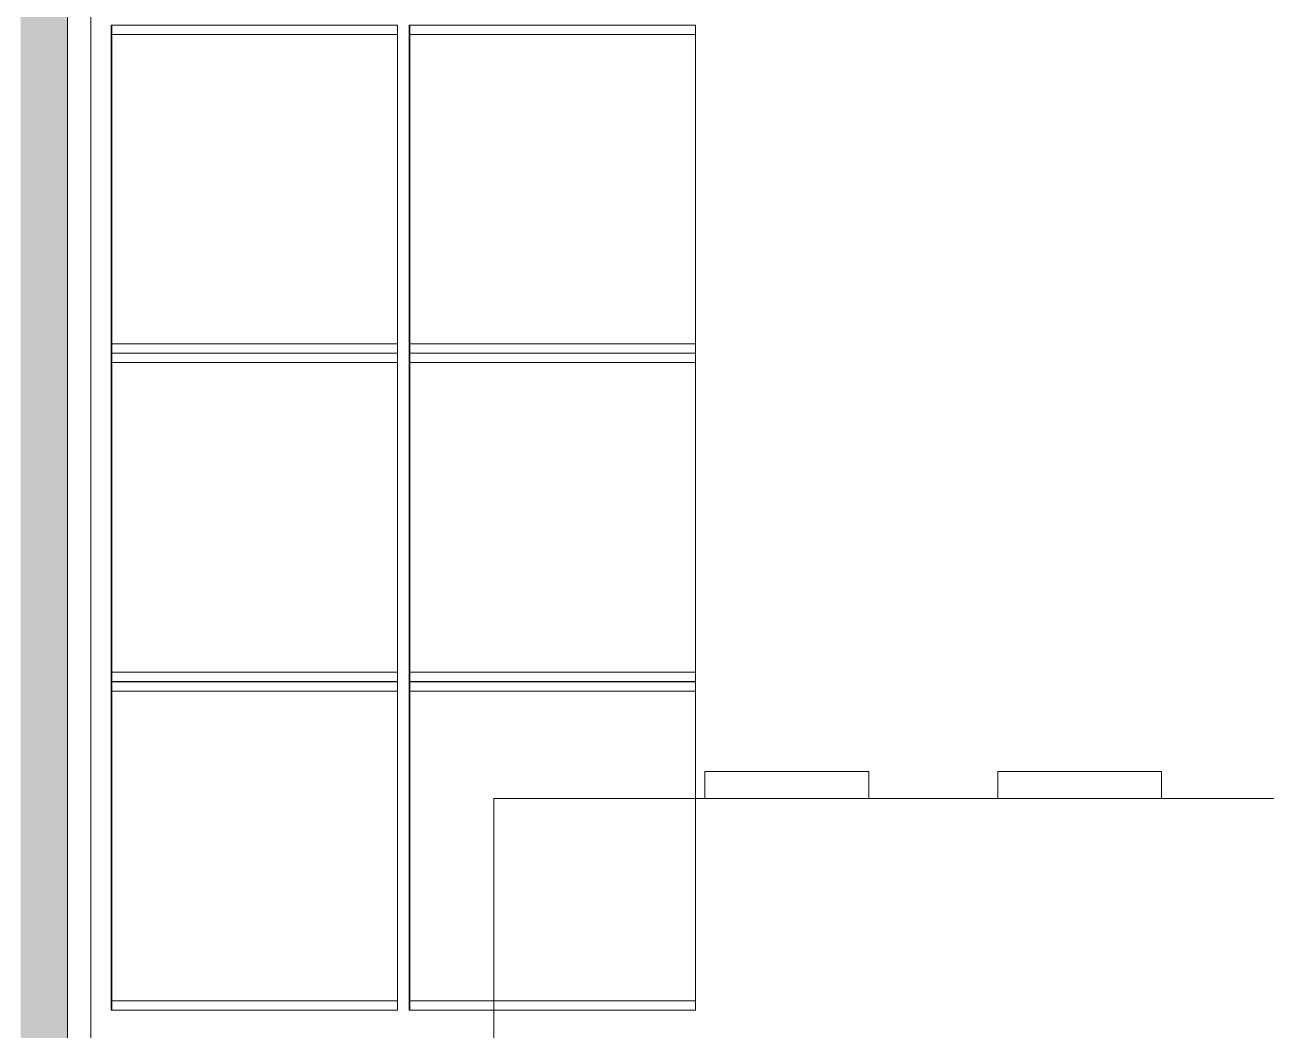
# Model space of a CAD drawing. Header units: centimetres. Extents: x -1762 to 3746, y -261 to 6534.
# Drawn here: x -688 to -158, y 3254 to 3683 of the extents above; entities that cross this region are included whole.
import ezdxf

# ---------------------------------------------------------------- set-up
doc = ezdxf.new("R2010")
doc.units = ezdxf.units.CM
for name, color, linetype, lineweight in [('A-WALL', 7, 'Continuous', 9), ('A-WALL-PATT', 7, 'Continuous', 35), ('I-WALL', 7, 'Continuous', 9), ('M-EQPM', 7, 'Continuous', 9), ('Q-SPCQ', 7, 'Continuous', 9)]:
    doc.layers.add(name, color=color, linetype=linetype, lineweight=lineweight)

# ---------------------------------------------------------------- blocks, each defined once
blk = doc.blocks.new('RVR-Rack Almacenamiento - Default-V75-Planta bodega almacenamiento congelados')
at = {"layer": 'Q-SPCQ', "color": 253, "lineweight": 18, "true_color": 0xaaaaaa}
for p, q in [((-66.04, 60.96), (-70.01, 60.96)), ((-70.01, 60.96), (-70.01, 60.66)), ((66.04, 60.96), (-66.04, 60.96)), ((-66.04, 60.96), (-66.04, 60.66)), ((-66.04, 60.66), (-66.04, 60.96)), ((66.04, 60.66), (66.04, 60.96)), ((70.01, 60.96), (66.04, 60.96)), ((66.04, 60.96), (66.04, 60.66)), ((70.01, 60.66), (70.01, 60.96))]:
    blk.add_line(p, q, dxfattribs=at)
blk = doc.blocks.new('RVR-Rack Almacenamiento - Default-V76-Planta bodega almacenamiento congelados')
at = {"layer": 'Q-SPCQ', "color": 253, "lineweight": 18, "true_color": 0xaaaaaa}
for p, q in [((-70.01, -60.96), (-70.01, -60.66)), ((-66.04, -60.96), (-70.01, -60.96)), ((-66.04, -60.96), (-66.04, -60.66)), ((-66.04, -60.66), (-66.04, -60.96)), ((66.04, -60.96), (-66.04, -60.96)), ((66.04, -60.66), (66.04, -60.96)), ((66.04, -60.96), (66.04, -60.66)), ((70.01, -60.96), (66.04, -60.96)), ((70.01, -60.66), (70.01, -60.96))]:
    blk.add_line(p, q, dxfattribs=at)
blk = doc.blocks.new('RVR-Rack Almacenamiento - Default-V77-Planta bodega almacenamiento congelados')
at = {"layer": 'Q-SPCQ', "color": 253, "lineweight": 18, "true_color": 0xaaaaaa}
for p, q in [((-70.01, 60.62), (-70.01, 60.96)), ((-70.01, 60.96), (-66.04, 60.96)), ((-66.04, 60.62), (-66.04, 60.96)), ((-66.04, 60.96), (66.04, 60.96)), ((-66.04, 60.96), (-66.04, 60.62)), ((66.04, 60.96), (66.04, 60.62)), ((66.04, 60.62), (66.04, 60.96)), ((66.04, 60.96), (70.01, 60.96)), ((70.01, 60.96), (70.01, 60.62))]:
    blk.add_line(p, q, dxfattribs=at)
blk = doc.blocks.new('RVR-Rack Almacenamiento - Default-V78-Planta bodega almacenamiento congelados')
at = {"layer": 'Q-SPCQ', "color": 253, "lineweight": 18, "true_color": 0xaaaaaa}
for p, q in [((-70.01, -60.62), (-70.01, -60.96)), ((-70.01, -60.96), (-66.04, -60.96)), ((-66.04, -60.62), (-66.04, -60.96)), ((-66.04, -60.96), (-66.04, -60.62)), ((-66.04, -60.96), (66.04, -60.96)), ((66.04, -60.96), (66.04, -60.62)), ((66.04, -60.62), (66.04, -60.96)), ((66.04, -60.96), (70.01, -60.96)), ((70.01, -60.96), (70.01, -60.62))]:
    blk.add_line(p, q, dxfattribs=at)
blk = doc.blocks.new('RVR-Rack Almacenamiento - Default-V88-Planta bodega almacenamiento congelados')
at = {"layer": 'Q-SPCQ', "color": 253, "lineweight": 18, "true_color": 0xaaaaaa}
for p, q in [((-70.00875, -60.96), (-70.00875, 60.96)), ((-70.00875, 60.96), (-66.04, 60.96)), ((-66.04, -60.96), (-66.04, 60.96)), ((-66.04, 60.96), (66.04, 60.96)), ((-66.04, 60.96), (-66.04, -60.96)), ((66.04, 60.96), (66.04, -60.96)), ((66.04, -60.96), (66.04, 60.96)), ((66.04, 60.96), (70.00875, 60.96)), ((70.00875, 60.96), (70.00875, -60.96)), ((-66.04, -60.96), (-70.00875, -60.96)), ((66.04, -60.96), (-66.04, -60.96)), ((70.00875, -60.96), (66.04, -60.96))]:
    blk.add_line(p, q, dxfattribs=at)
blk = doc.blocks.new('RVR-Rack Almacenamiento - Default-V87-Planta bodega almacenamiento congelados')
at = {"layer": 'Q-SPCQ', "color": 253, "lineweight": 18, "true_color": 0xaaaaaa}
for p, q in [((-66.04, 60.96), (-70.00875, 60.96)), ((-70.00875, 60.96), (-70.00875, -60.96)), ((66.04, 60.96), (-66.04, 60.96)), ((-66.04, 60.96), (-66.04, -60.96)), ((-66.04, -60.96), (-66.04, 60.96)), ((66.04, -60.96), (66.04, 60.96)), ((70.00875, 60.96), (66.04, 60.96)), ((66.04, 60.96), (66.04, -60.96)), ((70.00875, -60.96), (70.00875, 60.96)), ((-70.00875, -60.96), (-66.04, -60.96)), ((-66.04, -60.96), (66.04, -60.96)), ((66.04, -60.96), (70.00875, -60.96))]:
    blk.add_line(p, q, dxfattribs=at)
blk = doc.blocks.new('PQ_RVR_ARQ-01_ZZ_ZZ_MO_T_A_rvt-1-Planta bodega almacenamiento congelados')
at = {"layer": 'A-WALL-PATT', "lineweight": 9, "true_color": 0xdddddd}
blk.add_hatch(color=254, dxfattribs=at).paths.add_polyline_path([(-689.87, 3126.4), (-669.87, 3126.4), (-669.87, 5882.73), (-689.87, 5882.73), (-689.87, 3246.4)])
at = {"layer": 'A-WALL', "color": 253, "true_color": 0xaaaaaa}
blk.add_line((-659.87, 5872.73), (-659.87, 3141.4), dxfattribs=at)
at = {"layer": 'I-WALL', "color": 253, "lineweight": 18, "true_color": 0xaaaaaa}
blk.add_line((-669.87, 3126.4), (-669.87, 5882.73), dxfattribs=at)
at = {"layer": 'Q-SPCQ', "color": 253, "lineweight": 9, "true_color": 0xaaaaaa}
for name, p, rotation in [('RVR-Rack Almacenamiento - Default-V75-Planta bodega almacenamiento congelados', (-590.27, 3612.8), 90.00000000000031), ('RVR-Rack Almacenamiento - Default-V88-Planta bodega almacenamiento congelados', (-589.97, 3612.8), 89.9999999999997), ('RVR-Rack Almacenamiento - Default-V77-Planta bodega almacenamiento congelados', (-463.15, 3612.8), 89.9999999999997), ('RVR-Rack Almacenamiento - Default-V88-Planta bodega almacenamiento congelados', (-462.81, 3612.8), 89.9999999999997), ('RVR-Rack Almacenamiento - Default-V76-Planta bodega almacenamiento congelados', (-590.27, 3472.78), 270.0000000000001), ('RVR-Rack Almacenamiento - Default-V87-Planta bodega almacenamiento congelados', (-589.97, 3472.78), 269.9999999999999), ('RVR-Rack Almacenamiento - Default-V78-Planta bodega almacenamiento congelados', (-463.15, 3472.78), 269.9999999999999), ('RVR-Rack Almacenamiento - Default-V87-Planta bodega almacenamiento congelados', (-462.81, 3472.78), 269.9999999999999), ('RVR-Rack Almacenamiento - Default-V75-Planta bodega almacenamiento congelados', (-590.27, 3332.57), 89.9999999999999), ('RVR-Rack Almacenamiento - Default-V88-Planta bodega almacenamiento congelados', (-589.97, 3332.57), 90.0000000000001), ('RVR-Rack Almacenamiento - Default-V77-Planta bodega almacenamiento congelados', (-463.15, 3332.57), 90.0000000000001), ('RVR-Rack Almacenamiento - Default-V88-Planta bodega almacenamiento congelados', (-462.81, 3332.57), 90.0000000000001)]:
    blk.add_blockref(name, p, dxfattribs=dict(at, rotation=rotation))
blk = doc.blocks.new('RVR-PQ-Equipo de aire-2 - RVR-PQ-Equipo de aire-2-1669414-Planta bodega almacenamiento congelados')
at = {"layer": 'M-EQPM'}
for p, q in [((250, 110), (-250, 110)), ((-250, 110), (-250, -110)), ((250, -110), (250, 110)), ((-250, -110), (250, -110)), ((-159.96, -110), (-159.96, -121.4)), ((-90.04, -121.4), (-90.04, -110)), ((-34.96, -110), (-34.96, -121.4)), ((34.96, -121.4), (34.96, -110)), ((90.04, -110), (90.04, -121.4)), ((159.96, -121.4), (159.96, -110)), ((-159.96, -121.4), (-90.04, -121.4)), ((-34.96, -121.4), (34.96, -121.4)), ((90.04, -121.4), (159.96, -121.4))]:
    blk.add_line(p, q, dxfattribs=at)

msp = doc.modelspace()

# ---------------------------------------------------------------- block references
at = {"lineweight": 5}
msp.add_blockref('PQ_RVR_ARQ-01_ZZ_ZZ_MO_T_A_rvt-1-Planta bodega almacenamiento congelados', (0, 0), dxfattribs=at)
at = {"layer": 'M-EQPM', "rotation": 180}
msp.add_blockref('RVR-PQ-Equipo de aire-2 - RVR-PQ-Equipo de aire-2-1669414-Planta bodega almacenamiento congelados', (-237.91, 3242.9), dxfattribs=at)

doc.saveas('drawing.dxf')
